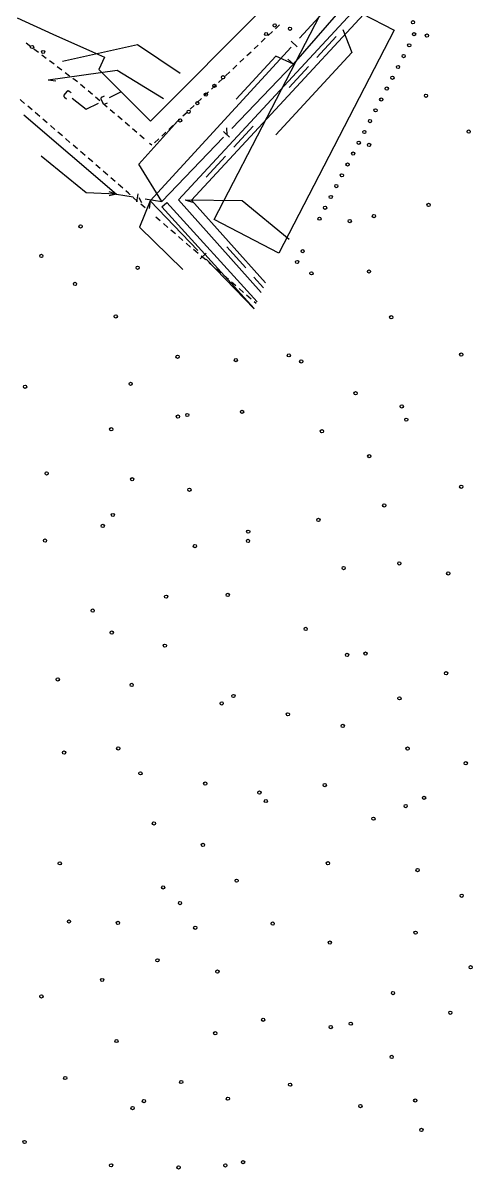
# Model space of a CAD drawing. Header units: metres. Extents: x 3206 to 3701, y 9896 to 11410.
# Drawn here: x 3538.1 to 3593.6, y 11001.6 to 11142.5 of the extents above; entities that cross this region are included whole.
import ezdxf

# ---------------------------------------------------------------- set-up
doc = ezdxf.new("R2010")
doc.units = ezdxf.units.M
for name, color, linetype in [('BUILDING', 7, 'Continuous'), ('CURB', 7, 'Continuous'), ('HEAT', 7, 'Continuous'), ('SEWER', 7, 'Continuous'), ('WATER_PIPELINE', 7, 'Continuous')]:
    doc.layers.add(name, color=color, linetype=linetype)

# ---------------------------------------------------------------- blocks, each defined once
blk = doc.blocks.new('МОЖЖЕВЕЛЬНИК_СКАЛЬНЫЙ')
blk.add_circle((0, 0), 0.2)
blk = doc.blocks.new('КЛЕН_САХАРИСТЫЙ')
blk.add_circle((0, 0), 0.2)
blk = doc.blocks.new('БЕРЕЗА_ПОЛЕЗНАЯ')
blk.add_circle((0, 0), 0.2)
blk = doc.blocks.new('ЧЕРЕМУХА_ШУБЕРТ')
blk.add_circle((0, 0), 0.2)

msp = doc.modelspace()

# ---------------------------------------------------------------- linework, layer by layer
at = {"layer": 'BUILDING'}
msp.add_lwpolyline([(3583.82, 11141.58), (3569.61, 11114.16), (3561.65, 11118.28), (3575.86, 11145.7)], close=True, dxfattribs=at)
msp.add_lwpolyline([(3537.42, 11143.06), (3541.83, 11141.08), (3546.7, 11138.89), (3548.16, 11138.24), (3547.47, 11136.74), (3553.83, 11130.36), (3567.84, 11144.42)], dxfattribs=at)
at = {"layer": 'CURB'}
for points in [[(3568.31, 11140.9), (3568.82, 11141.38)], [(3569.19, 11141.73), (3569.69, 11142.21)], [(3538.54, 11140), (3539.1, 11139.57)], [(3567.44, 11140.08), (3567.95, 11140.56)], [(3539.49, 11139.27), (3540.05, 11138.85)], [(3540.45, 11138.55), (3541.01, 11138.13)], [(3565.69, 11138.43), (3566.2, 11138.91)], [(3566.57, 11139.25), (3567.07, 11139.73)], [(3541.41, 11137.83), (3541.97, 11137.41)], [(3542.37, 11137.11), (3542.93, 11136.68)], [(3563.95, 11136.78), (3564.46, 11137.26)], [(3564.82, 11137.61), (3565.33, 11138.09)], [(3543.33, 11136.38), (3543.89, 11135.96)], [(3544.29, 11135.66), (3544.85, 11135.24)], [(3562.2, 11135.14), (3562.71, 11135.62)], [(3563.07, 11135.96), (3563.58, 11136.44)], [(3545.24, 11134.93), (3545.77, 11134.47)], [(3546.15, 11134.15), (3546.68, 11133.69)], [(3561.33, 11134.31), (3561.84, 11134.79)], [(3538.35, 11132.56), (3537.91, 11132.93), (3537.8, 11133.03)], [(3547.06, 11133.37), (3547.59, 11132.91)], [(3559.58, 11132.67), (3560.09, 11133.15)], [(3560.45, 11133.49), (3560.96, 11133.97)], [(3539.28, 11131.76), (3538.73, 11132.23)], [(3540.21, 11130.96), (3539.66, 11131.43)], [(3547.97, 11132.59), (3548.51, 11132.13)], [(3548.89, 11131.81), (3549.42, 11131.35)], [(3557.83, 11131.02), (3558.34, 11131.5)], [(3558.71, 11131.84), (3559.22, 11132.32)], [(3541.14, 11130.16), (3540.59, 11130.63)], [(3549.8, 11131.03), (3550.33, 11130.57)], [(3550.71, 11130.24), (3551.24, 11129.79)], [(3556.96, 11130.19), (3557.47, 11130.67)], [(3542.07, 11129.36), (3541.52, 11129.83)], [(3543, 11128.56), (3542.45, 11129.03)], [(3551.62, 11129.46), (3552.15, 11129.01)], [(3552.53, 11128.68), (3553.06, 11128.23)], [(3555.21, 11128.55), (3555.72, 11129.03)], [(3556.09, 11129.37), (3556.6, 11129.85)], [(3543.93, 11127.76), (3543.38, 11128.24)], [(3544.86, 11126.96), (3544.31, 11127.44)], [(3553.71, 11127.67), (3553.98, 11127.45)], [(3554.34, 11127.72), (3554.85, 11128.2)], [(3545.79, 11126.16), (3545.24, 11126.64)], [(3546.72, 11125.36), (3546.17, 11125.83)], [(3547.64, 11124.55), (3547.09, 11125.03)], [(3548.57, 11123.75), (3548.02, 11124.23)], [(3549.5, 11122.95), (3548.95, 11123.42)], [(3550.42, 11122.14), (3549.87, 11122.62)], [(3551.33, 11121.32), (3551.12, 11121.54), (3550.8, 11121.82)], [(3552.25, 11120.51), (3551.7, 11120.99)], [(3553.18, 11119.71), (3552.63, 11120.19)], [(3555.04, 11118.11), (3554.49, 11118.59)], [(3555.97, 11117.31), (3555.42, 11117.79)], [(3556.9, 11116.51), (3556.35, 11116.99)], [(3557.83, 11115.71), (3557.28, 11116.19)], [(3558.76, 11114.91), (3558.21, 11115.39)], [(3559.69, 11114.11), (3559.14, 11114.59)], [(3560.62, 11113.32), (3560.07, 11113.79)], [(3561.55, 11112.52), (3561, 11112.99)], [(3562.48, 11111.72), (3561.93, 11112.19)], [(3563.41, 11110.92), (3562.86, 11111.39)], [(3564.34, 11110.12), (3563.79, 11110.59)], [(3565.27, 11109.31), (3564.72, 11109.79)], [(3566.2, 11108.51), (3565.65, 11108.99)], [(3566.85, 11107.95), (3566.57, 11108.18)]]:
    msp.add_lwpolyline(points, dxfattribs=at)
at = {"layer": 'HEAT'}
for points in [[(3567.45, 11109.3), (3557.27, 11120.7), (3593.64, 11159.96)], [(3567.98, 11110.5), (3558.89, 11120.68), (3591.4, 11155.78)], [(3577.49, 11141.64), (3578.58, 11138.81), (3569.23, 11128.71)], [(3574.3, 11138.2), (3576.69, 11140.78)], [(3570.89, 11134.52), (3573.28, 11137.1)], [(3564.08, 11127.17), (3566.47, 11129.75)], [(3560.68, 11123.49), (3563.06, 11126.07)], [(3558.08, 11120.69), (3565.12, 11120.62), (3570.9, 11115.88)], [(3558.08, 11120.69), (3558.98, 11120.43)], [(3565.55, 11112.33), (3563.21, 11114.95)], [(3567.72, 11109.9), (3566.55, 11111.21)]]:
    msp.add_lwpolyline(points, dxfattribs=at)
at = {"layer": 'SEWER'}
for points in [[(3571.43, 11137.39), (3579.78, 11147)], [(3542.99, 11137.74), (3552.22, 11139.81), (3557.5, 11136.29)], [(3563.84, 11129.48), (3571.43, 11137.39)], [(3571.43, 11137.39), (3569.24, 11138.37), (3564.39, 11133.09)], [(3571.43, 11137.39), (3570.71, 11137.99)], [(3541.24, 11135.45), (3549.73, 11136.65), (3555.45, 11133.17)], [(3541.24, 11135.45), (3542.17, 11135.33)], [(3544.06, 11133.86), (3543.84, 11134.03), (3543.81, 11134.05), (3543.78, 11134.07), (3543.74, 11134.08), (3543.7, 11134.09), (3543.67, 11134.09), (3543.63, 11134.08), (3543.59, 11134.07), (3543.57, 11134.05), (3543.55, 11134.03), (3543.19, 11133.57), (3543.18, 11133.55), (3543.17, 11133.53), (3543.17, 11133.5), (3543.17, 11133.47), (3543.17, 11133.44), (3543.18, 11133.41), (3543.2, 11133.38), (3543.23, 11133.34), (3543.25, 11133.31), (3543.5, 11133.12)], [(3544.18, 11133.19), (3545.94, 11131.84)], [(3548.12, 11133.46), (3547.87, 11133.33), (3547.83, 11133.31), (3547.81, 11133.29), (3547.78, 11133.27), (3547.75, 11133.23), (3547.74, 11133.2), (3547.73, 11133.16), (3547.73, 11133.13), (3547.73, 11133.1), (3547.74, 11133.07), (3548.01, 11132.55), (3548.02, 11132.53), (3548.04, 11132.51), (3548.06, 11132.5), (3548.08, 11132.49), (3548.11, 11132.48), (3548.15, 11132.47), (3548.18, 11132.47), (3548.23, 11132.48), (3548.26, 11132.49), (3548.54, 11132.63)], [(3548.78, 11133.28), (3550.28, 11134.04)], [(3545.94, 11131.84), (3547.44, 11132.6)], [(3538.24, 11131.16), (3549.65, 11121.41)], [(3555.21, 11120.49), (3552.4, 11125.1), (3557.2, 11130.43)], [(3562.81, 11129.11), (3563.53, 11128.43)], [(3563.27, 11128.67), (3563.23, 11129.55)], [(3555.21, 11120.49), (3562.8, 11128.4)], [(3549.65, 11121.41), (3545.91, 11121.56), (3540.37, 11126.06)], [(3549.65, 11121.41), (3548.76, 11121.7)], [(3549.65, 11121.41), (3548.74, 11121.2)], [(3549.65, 11121.41), (3551.69, 11121.07)], [(3552.29, 11121.46), (3552.13, 11120.48)], [(3552.4, 11121), (3552.72, 11120.39)], [(3553.17, 11120.82), (3555.21, 11120.49)], [(3566.6, 11107.37), (3555.24, 11119.85), (3555.83, 11120.39), (3566.95, 11108.18)]]:
    msp.add_lwpolyline(points, dxfattribs=at)
at = {"layer": 'WATER_PIPELINE'}
for points in [[(3572.17, 11140.57), (3589.54, 11159.45)], [(3571.15, 11140.2), (3571.89, 11139.53)], [(3553.78, 11120.58), (3571.15, 11139.47)], [(3553.78, 11120.58), (3552.46, 11117.34), (3557.82, 11112.14)], [(3553.78, 11120.58), (3553.67, 11119.66)], [(3559.66, 11114.49), (3553.78, 11120.58)], [(3559.96, 11113.46), (3560.68, 11114.15)], [(3566.57, 11107.33), (3560.7, 11113.42)]]:
    msp.add_lwpolyline(points, dxfattribs=at)

# ---------------------------------------------------------------- block references
at = {"layer": 'BUSH'}
for p in [(3586.12, 11142.54), (3568.06, 11141.09), (3569.11, 11142.15), (3570.99, 11141.74), (3586.26, 11141.07), (3585.66, 11139.7), (3587.83, 11140.9), (3539.27, 11139.49), (3540.63, 11138.88), (3584.97, 11138.37), (3584.28, 11137.04), (3562.76, 11135.78), (3583.59, 11135.71), (3561.7, 11134.72), (3582.9, 11134.38), (3559.59, 11132.59), (3560.64, 11133.65), (3582.21, 11133.04), (3587.72, 11133.5), (3558.53, 11131.53), (3581.52, 11131.71), (3557.47, 11130.47), (3580.83, 11130.38), (3580.14, 11129.05), (3579.45, 11127.72), (3580.72, 11127.46), (3578.76, 11126.39), (3578.07, 11125.05), (3577.38, 11123.72), (3576.69, 11122.39), (3576, 11121.06), (3588.04, 11120.08), (3575.31, 11119.73), (3545.23, 11117.44), (3574.62, 11118.39), (3578.34, 11118.09), (3572.55, 11114.4), (3571.86, 11113.07), (3552.25, 11112.36), (3573.63, 11111.67), (3580.71, 11111.9), (3544.55, 11110.38), (3549.56, 11106.37), (3583.44, 11106.28), (3570.85, 11101.59), (3592.06, 11101.69), (3557.16, 11101.42), (3564.33, 11101.01), (3538.41, 11097.73), (3551.39, 11098.09), (3579.06, 11096.93), (3565.1, 11094.65), (3557.21, 11094.07), (3585.3, 11093.69), (3549, 11092.51), (3574.91, 11092.27), (3580.74, 11089.2), (3541.06, 11087.08), (3551.58, 11086.37), (3558.62, 11085.07), (3592.06, 11085.44), (3582.58, 11083.15), (3547.96, 11080.63), (3574.49, 11081.37), (3565.86, 11079.92), (3540.86, 11078.83), (3559.29, 11078.14), (3577.59, 11075.44), (3584.44, 11076.01), (3590.45, 11074.78), (3563.34, 11072.15), (3555.75, 11071.93), (3546.72, 11070.22), (3572.92, 11067.96), (3555.61, 11065.91), (3578.02, 11064.77), (3590.19, 11062.52), (3542.42, 11061.76), (3551.52, 11061.08), (3564.03, 11059.72), (3584.45, 11059.43), (3570.74, 11057.47), (3577.48, 11056.05), (3543.2, 11052.77), (3585.46, 11053.26), (3592.61, 11051.46), (3552.59, 11050.21), (3560.57, 11048.95), (3575.27, 11048.77), (3567.23, 11047.85), (3587.49, 11047.2), (3554.25, 11044.05), (3581.26, 11044.64), (3560.28, 11041.41), (3542.67, 11039.15), (3575.66, 11039.16), (3586.68, 11038.32), (3564.43, 11037.02), (3555.39, 11036.19), (3592.11, 11035.16), (3543.81, 11032), (3549.83, 11031.83), (3559.34, 11031.23), (3568.86, 11031.75), (3586.44, 11030.63), (3575.89, 11029.41), (3554.68, 11027.23), (3562.07, 11025.85), (3593.21, 11026.38), (3547.89, 11024.81), (3540.42, 11022.79), (3583.66, 11023.2), (3567.69, 11019.92), (3590.71, 11020.78), (3578.46, 11019.44), (3549.65, 11017.31), (3561.79, 11018.27), (3583.5, 11015.36), (3543.34, 11012.76), (3557.62, 11012.27), (3571, 11011.94), (3563.36, 11010.22), (3586.4, 11010), (3551.63, 11009.06), (3579.66, 11009.31), (3538.34, 11004.9), (3548.98, 11002.03), (3557.28, 11001.77), (3565.22, 11002.42)]:
    msp.add_blockref('МОЖЖЕВЕЛЬНИК_СКАЛЬНЫЙ', p, dxfattribs=at)
at = {"layer": 'TREE'}
for name, p in [('КЛЕН_САХАРИСТЫЙ', (3592.97, 11129.1)), ('ЧЕРЕМУХА_ШУБЕРТ', (3581.31, 11118.71)), ('БЕРЕЗА_ПОЛЕЗНАЯ', (3540.41, 11113.81)), ('КЛЕН_САХАРИСТЫЙ', (3572.38, 11100.84)), ('БЕРЕЗА_ПОЛЕЗНАЯ', (3584.74, 11095.31)), ('КЛЕН_САХАРИСТЫЙ', (3558.36, 11094.26)), ('ЧЕРЕМУХА_ШУБЕРТ', (3549.2, 11081.97)), ('БЕРЕЗА_ПОЛЕЗНАЯ', (3565.83, 11078.79)), ('ЧЕРЕМУХА_ШУБЕРТ', (3549.07, 11067.51)), ('КЛЕН_САХАРИСТЫЙ', (3580.28, 11064.94)), ('ЧЕРЕМУХА_ШУБЕРТ', (3562.59, 11058.81)), ('КЛЕН_САХАРИСТЫЙ', (3549.86, 11053.27)), ('ЧЕРЕМУХА_ШУБЕРТ', (3568.02, 11046.81)), ('ЧЕРЕМУХА_ШУБЕРТ', (3585.22, 11046.18)), ('ЧЕРЕМУХА_ШУБЕРТ', (3557.46, 11034.26)), ('КЛЕН_САХАРИСТЫЙ', (3576, 11019.02)), ('КЛЕН_САХАРИСТЫЙ', (3553.02, 11009.93)), ('БЕРЕЗА_ПОЛЕЗНАЯ', (3587.16, 11006.38)), ('КЛЕН_САХАРИСТЫЙ', (3563.04, 11002.02))]:
    msp.add_blockref(name, p, dxfattribs=at)

doc.saveas('drawing.dxf')
